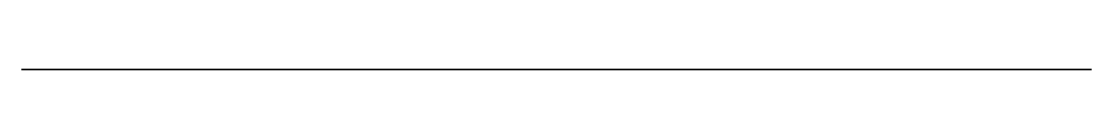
# Model space of a CAD drawing. Header units: millimetres. Extents: x -95.4 to -79.9, y 0 to 0.
import ezdxf

# ---------------------------------------------------------------- set-up
doc = ezdxf.new("R2010")
doc.units = ezdxf.units.MM
doc.layers.get('0').update_dxf_attribs({"color": 194, "true_color": 0x551cb1})

msp = doc.modelspace()

# ---------------------------------------------------------------- linework, layer by layer
at = {"color": 251, "true_color": 0x565656}
msp.add_polyline3d([(-84.338, 0, 120.402), (-84.36, 0, 120.293), (-84.386, 0, 120.186), (-84.448, 0, 119.974), (-84.525, 0, 119.766), (-84.615, 0, 119.562), (-84.717, 0, 119.362), (-84.829, 0, 119.166), (-84.951, 0, 118.972), (-85.081, 0, 118.782), (-85.363, 0, 118.408), (-85.665, 0, 118.042), (-86.294, 0, 117.326), (-86.747, 0, 116.792), (-87.178, 0, 116.238), (-87.581, 0, 115.664), (-87.952, 0, 115.071), (-88.17, 0, 114.679), (-88.371, 0, 114.278), (-88.557, 0, 113.868), (-88.727, 0, 113.451), (-89.024, 0, 112.601), (-89.269, 0, 111.733), (-89.401, 0, 111.167), (-89.514, 0, 110.597), (-89.679, 0, 109.447), (-89.751, 0, 108.577), (-89.776, 0, 107.705), (-89.765, 0, 107.165), (-89.732, 0, 106.627), (-89.678, 0, 106.09), (-89.604, 0, 105.556), (-89.4, 0, 104.492), (-89.129, 0, 103.434), (-88.668, 0, 101.988), (-88.131, 0, 100.567), (-86.918, 0, 97.774), (-83.994, 0, 91.457), (-82.5, 0, 87.868), (-81.837, 0, 86.06), (-81.25, 0, 84.24), (-80.801, 0, 82.594), (-80.435, 0, 80.929), (-80.158, 0, 79.248), (-79.976, 0, 77.554), (-79.882, 0, 75.464), (-79.921, 0, 73.368), (-80.09, 0, 71.291), (-80.386, 0, 69.255), (-80.671, 0, 67.843), (-81.018, 0, 66.447), (-81.425, 0, 65.069), (-81.893, 0, 63.711), (-82.42, 0, 62.375), (-83.007, 0, 61.063), (-83.651, 0, 59.777), (-84.352, 0, 58.519), (-84.352, 0, 56.595), (-80.023, 0, 56.595), (-80.023, 0, -48.407), (-95.357, 0, -48.407), (-95.35, 0, -16.876), (-95.279, 0, -16.874), (-95.208, 0, -16.868), (-95.138, 0, -16.86), (-95.07, 0, -16.847), (-95.003, 0, -16.832), (-94.936, 0, -16.813), (-94.872, 0, -16.791), (-94.808, 0, -16.766), (-94.746, 0, -16.738), (-94.686, 0, -16.708), (-94.628, 0, -16.674), (-94.571, 0, -16.638), (-94.516, 0, -16.599), (-94.463, 0, -16.558), (-94.413, 0, -16.514), (-94.364, 0, -16.468), (-94.318, 0, -16.42), (-94.274, 0, -16.369), (-94.232, 0, -16.317), (-94.193, 0, -16.262), (-94.156, 0, -16.206), (-94.123, 0, -16.148), (-94.092, 0, -16.088), (-94.063, 0, -16.026), (-94.038, 0, -15.963), (-94.016, 0, -15.899), (-93.997, 0, -15.833), (-93.982, 0, -15.765), (-93.969, 0, -15.697), (-93.96, 0, -15.628), (-93.955, 0, -15.557), (-93.953, 0, -15.485), (-93.953, 0, 95.881), (-93.955, 0, 95.952), (-93.96, 0, 96.023), (-93.969, 0, 96.092), (-93.982, 0, 96.161), (-93.997, 0, 96.228), (-94.016, 0, 96.294), (-94.038, 0, 96.359), (-94.063, 0, 96.422), (-94.092, 0, 96.483), (-94.123, 0, 96.543), (-94.156, 0, 96.601), (-94.193, 0, 96.658), (-94.232, 0, 96.712), (-94.274, 0, 96.765), (-94.318, 0, 96.815), (-94.364, 0, 96.864), (-94.413, 0, 96.91), (-94.463, 0, 96.953), (-94.516, 0, 96.995), (-94.571, 0, 97.033), (-94.628, 0, 97.07), (-94.686, 0, 97.103), (-94.746, 0, 97.134), (-94.808, 0, 97.162), (-94.872, 0, 97.187), (-94.936, 0, 97.208), (-95.003, 0, 97.227), (-95.07, 0, 97.243), (-95.138, 0, 97.255), (-95.208, 0, 97.264), (-95.279, 0, 97.269), (-95.35, 0, 97.271), (-95.35, 0, 130.131), (-93.968, 0, 129.415), (-92.566, 0, 128.623), (-91.189, 0, 127.771), (-89.881, 0, 126.874), (-87.184, 0, 124.762), (-86.575, 0, 124.242), (-85.995, 0, 123.696), (-85.72, 0, 123.413), (-85.455, 0, 123.121), (-85.204, 0, 122.821), (-84.967, 0, 122.51), (-84.884, 0, 122.392), (-84.805, 0, 122.271), (-84.731, 0, 122.147), (-84.661, 0, 122.02), (-84.596, 0, 121.89), (-84.536, 0, 121.759), (-84.483, 0, 121.626), (-84.436, 0, 121.491), (-84.395, 0, 121.356), (-84.362, 0, 121.219), (-84.337, 0, 121.082), (-84.319, 0, 120.945), (-84.31, 0, 120.808), (-84.31, 0, 120.672), (-84.314, 0, 120.604), (-84.319, 0, 120.536), (-84.328, 0, 120.469)], close=True, dxfattribs=at)

doc.saveas('drawing.dxf')
